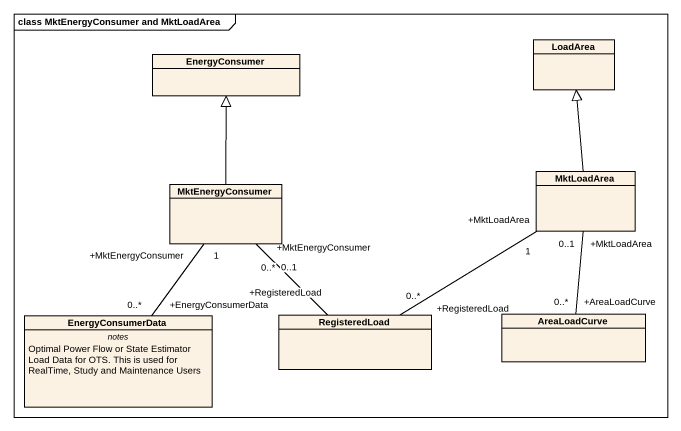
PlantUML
@startuml
mainframe class MktEnergyConsumer and MktLoadArea
hide circle
hide empty members
class LoadArea
class EnergyConsumer
class MktEnergyConsumer
class MktLoadArea
class EnergyConsumerData {
  -- notes --
  Optimal Power Flow or State Estimator Load Data for OTS. This is used for RealTime, Study and Maintenance Users
}
class RegisteredLoad
class AreaLoadCurve
MktEnergyConsumer -up-|> EnergyConsumer
MktLoadArea -up-|> LoadArea
EnergyConsumerData "+EnergyConsumerData\n0..*" -up- "+MktEnergyConsumer\n1" MktEnergyConsumer
RegisteredLoad "+RegisteredLoad\n0..1" -up- "+MktEnergyConsumer\n0..*" MktEnergyConsumer
RegisteredLoad "+RegisteredLoad\n0..*" -up- "+MktLoadArea\n1" MktLoadArea
AreaLoadCurve "+AreaLoadCurve\n0..*" -up- "+MktLoadArea\n0..1" MktLoadArea
@enduml
